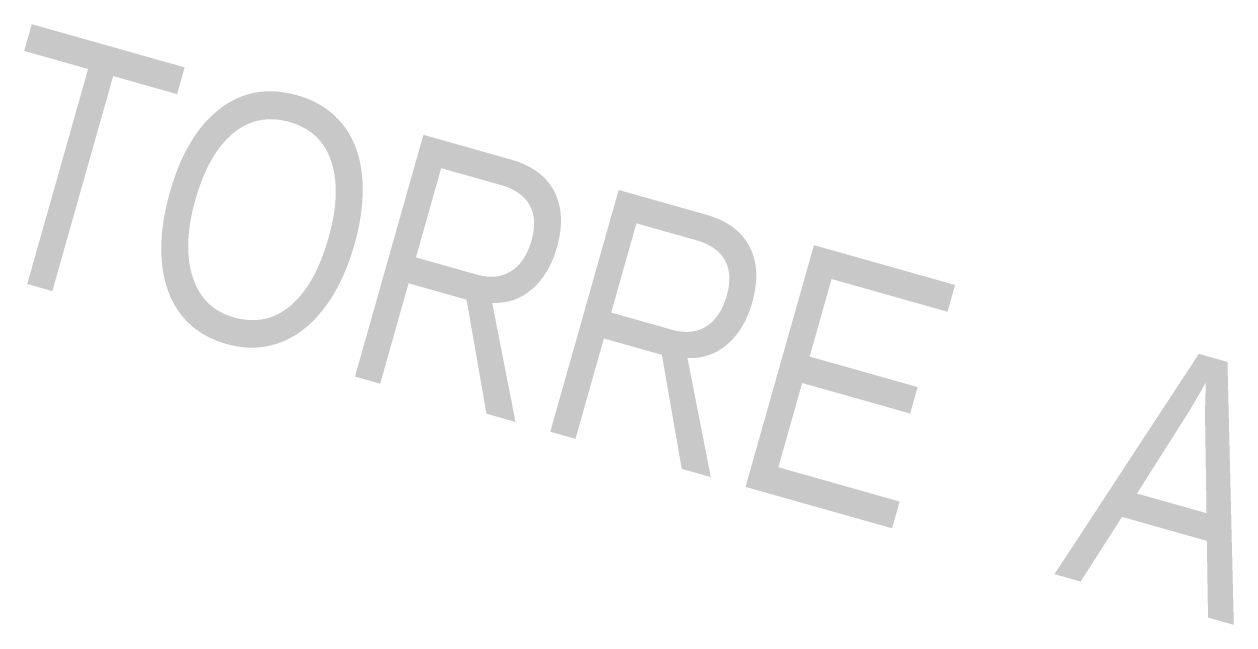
# Model space of a CAD drawing. Header units: inches. Extents: x 0 to 766, y -245 to 236.
# Drawn here: x 159.764 to 164.574, y -217.557 to -215.167 of the extents above; entities that cross this region are included whole.
import ezdxf

# ---------------------------------------------------------------- set-up
doc = ezdxf.new("R2010")
doc.units = ezdxf.units.IN
doc.header["$MEASUREMENT"] = 0
doc.layers.add('TITULOS', color=251, linetype='Continuous', lineweight=9)
doc.styles.add('ARIAL', font='arial.ttf')

msp = doc.modelspace()

# ---------------------------------------------------------------- texts
at = {"layer": 'TITULOS', "color": 251, "style": 'ARIAL', "width": 0.8}
msp.add_text('TORRE  A', height=1, rotation=344.2139988296184, dxfattribs=at).set_placement((159.4974302683567, -216.1223771845533, -3.706276007363635e-07))

doc.saveas('drawing.dxf')
